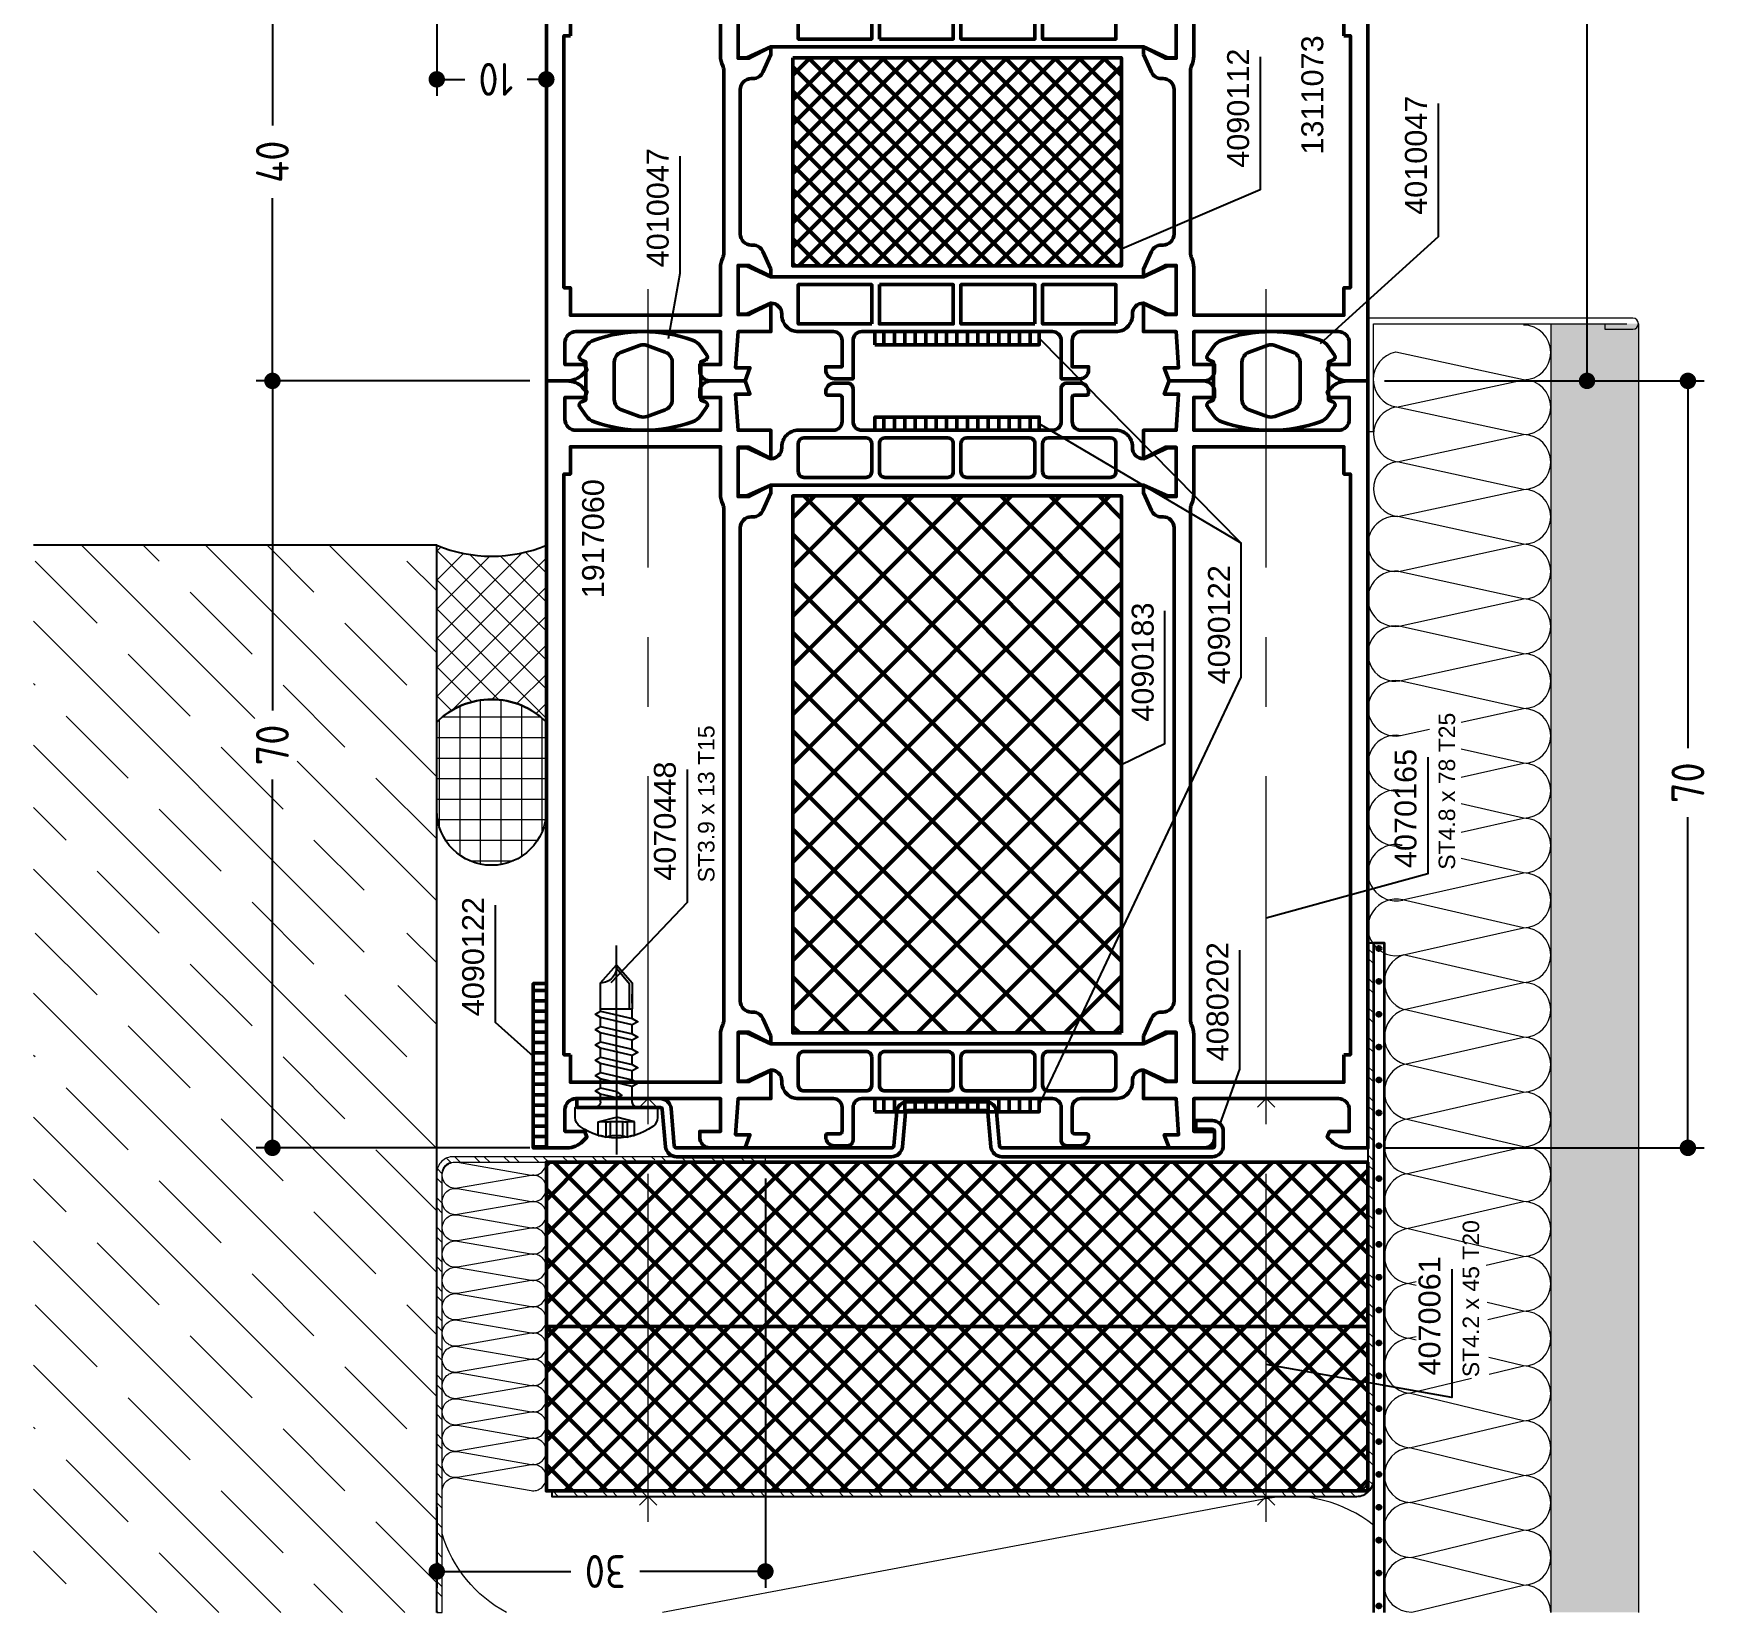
# Model space of a CAD drawing. Header units: millimetres. Extents: x 10 to 163, y -21 to 218.
# Drawn here: x 10 to 163, y -20.6 to 123.5 of the extents above; entities that cross this region are included whole.
import ezdxf

# ---------------------------------------------------------------- set-up
doc = ezdxf.new("R2010")
doc.units = ezdxf.units.MM
doc.linetypes.add('CENTER', pattern=[50.8, 31.75, -6.35, 6.35, -6.35])
doc.linetypes.add('HIDDEN', pattern=[9.525, 6.35, -3.175])
for name, color, linetype, lineweight in [('AM_5', 3, 'Continuous', 25), ('AM_C', 50, 'Continuous', 50), ('AM_S', 80, 'Continuous', 50), ('Cent3', 70, 'CENTER', 18), ('Cent4', 10, 'CENTER', 13), ('Cont1', 7, 'Continuous', 35), ('Cont2', 2, 'Continuous', 25), ('Cont3', 70, 'Continuous', 18), ('Cont4', 10, 'Continuous', 13)]:
    doc.layers.add(name, color=color, linetype=linetype, lineweight=lineweight)
doc.styles.add('HBS_DIMTEXTSTYLE', font='isocp.shx')
doc.styles.add('SWISSL', font='swissl.ttf')
doc.dimstyles.new('Konstruktionsschnitt 1-1$0', dxfattribs={"dimtxt": 3, "dimasz": 1.5, "dimexe": 1.5, "dimexo": 1.5, "dimgap": 1.5, "dimtad": 0, "dimdsep": 46, "dimtxsty": 'HBS_DIMTEXTSTYLE', "dimblk": 'PUNKT', "dimcen": 0, "dimclrd": 3, "dimclre": 3, "dimclrt": 2, "dimadec": 1, "dimazin": 2, "dimtfac": 0.7, "dimtofl": 0, "dimtmove": 0, "dimatfit": 3, "dimfxl": 0, "dimtolj": 1, "dimtzin": 0, "dimarcsym": 0})
pattern_1 = [(135, (-4, -40.5846), (-1.347038, -1.347038), []), (135, (-4, -39.6865), (-1.347038, -1.347038), [])]

# ---------------------------------------------------------------- blocks, each defined once
blk = doc.blocks.new('PUNKT')
at = {"color": 0, "linetype": 'Continuous'}
blk.add_line((-0.5, 0), (-1, 0), dxfattribs=at)
at = {"color": 0, "linetype": 'Continuous', "const_width": 0.5}
blk.add_lwpolyline([(-0.25, 0, 1), (0.25, 0, 1)], format="xyb", close=True, dxfattribs=at)
blk = doc.blocks.new('*D6')
at = {"layer": 'AM_5', "color": 3, "lineweight": -2, "transparency": 16777216}
for p, q in [((133.31, 156.82), (153.31, 156.82)), ((151.81, 155.32), (151.81, 131.79)), ((151.81, 93.32), (151.81, 125.18)), ((133.31, 91.82), (153.31, 91.82))]:
    blk.add_line(p, q, dxfattribs=at)
at = {"layer": 'AM_5', "color": 3, "lineweight": -2, "transparency": 16777216, "xscale": 1.5, "yscale": 1.5, "zscale": 1.5}
for p, rotation in [((151.81, 156.82), 90), ((151.81, 91.82), 270)]:
    blk.add_blockref('PUNKT', p, dxfattribs=dict(at, rotation=rotation))
at = {"layer": 'AM_5', "color": 2, "linetype": 'Continuous', "transparency": 16777216, "insert": (151.81, 128.49), "char_height": 3, "attachment_point": 5, "rotation": 90, "style": 'HBS_DIMTEXTSTYLE'}
blk.add_mtext('\\A1;65', dxfattribs=at)
blk = doc.blocks.new('*D17')
at = {"layer": 'AM_5', "color": 3, "lineweight": -2, "transparency": 16777216}
for p, q in [((56.81, 130.32), (56.81, 117.84)), ((46.81, 127.82), (46.81, 117.84)), ((48.31, 119.34), (49.36, 119.34)), ((55.31, 119.34), (55.07, 119.34))]:
    blk.add_line(p, q, dxfattribs=at)
at = {"layer": 'AM_5', "color": 3, "lineweight": -2, "transparency": 16777216, "xscale": 1.5, "yscale": 1.5, "zscale": 1.5, "rotation": 180}
blk.add_blockref('PUNKT', (46.81, 119.34), dxfattribs=at)
at = {"layer": 'AM_5', "color": 3, "lineweight": -2, "transparency": 16777216, "xscale": 1.5, "yscale": 1.5, "zscale": 1.5}
blk.add_blockref('PUNKT', (56.81, 119.34), dxfattribs=at)
at = {"layer": 'AM_5', "color": 2, "linetype": 'Continuous', "transparency": 16777216, "insert": (52.21, 119.34), "char_height": 3, "attachment_point": 5, "rotation": 180, "style": 'HBS_DIMTEXTSTYLE'}
blk.add_mtext('\\A1;10', dxfattribs=at)
blk = doc.blocks.new('*D5')
at = {"layer": 'AM_5', "color": 3, "lineweight": -2, "transparency": 16777216}
for p, q in [((55.31, 131.82), (30.31, 131.82)), ((31.81, 130.32), (31.81, 115.12)), ((31.81, 93.32), (31.81, 108.51)), ((55.31, 91.82), (30.31, 91.82))]:
    blk.add_line(p, q, dxfattribs=at)
at = {"layer": 'AM_5', "color": 3, "lineweight": -2, "transparency": 16777216, "xscale": 1.5, "yscale": 1.5, "zscale": 1.5}
for p, rotation in [((31.81, 131.82), 90), ((31.81, 91.82), 270)]:
    blk.add_blockref('PUNKT', p, dxfattribs=dict(at, rotation=rotation))
at = {"layer": 'AM_5', "color": 2, "linetype": 'Continuous', "transparency": 16777216, "insert": (31.81, 111.82), "char_height": 3, "attachment_point": 5, "rotation": 90, "style": 'HBS_DIMTEXTSTYLE'}
blk.add_mtext('\\A1;40', dxfattribs=at)
blk = doc.blocks.new('WS4070448')
at = {"linetype": 'CENTER'}
blk.add_line((-0.02, -14.76), (0, 4.3), dxfattribs=at)
at = {"linetype": 'HIDDEN'}
for p, q in [((-0.97, 1.33), (-0.97, 2.72)), ((-0.56, 1.33), (-0.56, 2.61)), ((0.56, 1.33), (0.56, 2.61)), ((0.97, 1.33), (0.97, 2.72))]:
    blk.add_line(p, q, dxfattribs=at)
for p, q in [((-1.45, -9), (-1.45, -11.36)), ((-1.45, -9), (1.45, -9)), ((1.45, -11.36), (1.45, -9)), ((-1.45, -11.36), (0, -13)), ((0, -13), (1.45, -11.36))]:
    blk.add_line(p, q)
blk.add_lwpolyline([(3.32, 1.75, 0.314856), (-3.32, 1.75, 0.244912), (-3.75, 0.93), (-3.75, 0), (3.75, 0), (3.75, 0.93, 0.244912), (3.32, 1.75, 0.138291)], format="xyb")
for points in [[(-1.65, 2.56), (-1.65, 1.33)], [(1.65, 2.56), (1.65, 1.33)], [(-1.65, 1.33), (0, 0.89)], [(1.65, 1.33), (0, 0.89)]]:
    blk.add_lwpolyline(points, dxfattribs=at)
for points in [[(-1.95, -1.5), (-1.45, -1.79), (0, -1.44), (0.5, -1.07), (0, -0.87), (-1.45, -1.21)], [(-1.95, -2.9), (-1.45, -3.19), (1.45, -2.5), (1.95, -2.21), (1.45, -1.92), (-1.45, -2.61)], [(-1.95, -4.3), (-1.45, -4.59), (1.45, -3.9), (1.95, -3.61), (1.45, -3.32), (-1.45, -4.01)], [(-1.95, -5.7), (-1.45, -5.99), (1.45, -5.3), (1.95, -5.01), (1.45, -4.72), (-1.45, -5.41)], [(-1.95, -7.1), (-1.45, -7.39), (1.45, -6.7), (1.95, -6.41), (1.45, -6.12), (-1.45, -6.81)], [(-1.95, -8.5), (-1.45, -8.79), (1.45, -8.1), (1.95, -7.81), (1.45, -7.52), (-1.45, -8.21)]]:
    blk.add_lwpolyline(points, close=True)
for points in [[(-1.45, -0.5), (-1.45, -1.21)], [(1.45, -0.5), (1.45, -1.92)], [(-1.45, -1.79), (-1.45, -2.21)], [(-1.45, -1.79), (-1.45, -2.61)], [(-1.45, -1.79), (-1.45, -2.61)], [(1.45, -2.5), (1.45, -3.32)], [(-1.45, -3.19), (-1.45, -4.01)], [(-1.45, -4.59), (-1.45, -5.41)], [(1.45, -3.9), (1.45, -4.72)], [(-1.45, -5.99), (-1.45, -6.81)], [(1.45, -5.3), (1.45, -6.12)], [(-1.45, -7.39), (-1.45, -8.21)], [(1.45, -6.7), (1.45, -7.52)], [(-1.45, -8.79), (-1.45, -9)], [(1.2, -9), (1.2, -11.25), (0.03, -12.65)], [(1.45, -8.1), (1.45, -9)], [(-1.45, -10.19), (-1.45, -11.01)], [(1.45, -9.5), (1.45, -10.32)]]:
    blk.add_lwpolyline(points)
for centre, radius, start, end in [((-1.59, 3.84), 1.28, 267.2848, 298.8872), ((0, 5.49), 2.94, 250.6988, 289.3012), ((1.59, 3.84), 1.28, 241.1128, 272.7152), ((-1.31, 2.49), 1.21, 253.6643, 286.3357), ((0, 11.41), 10.13, 264.4948, 275.5052), ((1.31, 2.49), 1.21, 253.6643, 286.3357)]:
    blk.add_arc(centre, radius, start, end, dxfattribs=at)
for centre, radius, start, end in [((-1.95, -0.5), 0.5, 0, 90), ((1.95, -0.5), 0.5, 90, 180), ((-1.46, -12.83), 1.47, 353.4244, 89.6688)]:
    blk.add_arc(centre, radius, start, end)
blk = doc.blocks.new('ZAHL links')
at = {"layer": 'AM_5', "color": 2, "linetype": 'Continuous', "style": 'SWISSL'}
blk.add_attdef('XXX', (1.85, -2.5), '', height=1.5, dxfattribs=at)
blk = doc.blocks.new('*D21')
at = {"layer": 'AM_5', "color": 3, "lineweight": -2, "transparency": 16777216}
for p, q in [((133.31, 91.82), (162.52, 91.82)), ((161.02, 90.32), (161.02, 58.3)), ((161.02, 23.32), (161.02, 51.99)), ((133.31, 21.82), (162.52, 21.82))]:
    blk.add_line(p, q, dxfattribs=at)
at = {"layer": 'AM_5', "color": 3, "lineweight": -2, "transparency": 16777216, "xscale": 1.5, "yscale": 1.5, "zscale": 1.5}
for p, rotation in [((161.02, 91.82), 90), ((161.02, 21.82), 270)]:
    blk.add_blockref('PUNKT', p, dxfattribs=dict(at, rotation=rotation))
at = {"layer": 'AM_5', "color": 2, "linetype": 'Continuous', "transparency": 16777216, "insert": (161.02, 55.14), "char_height": 3, "attachment_point": 5, "rotation": 90, "style": 'HBS_DIMTEXTSTYLE'}
blk.add_mtext('\\A1;70', dxfattribs=at)
blk = doc.blocks.new('*D22')
at = {"layer": 'AM_5', "color": 3, "lineweight": -2, "transparency": 16777216}
for p, q in [((55.31, 91.82), (30.31, 91.82)), ((31.81, 90.32), (31.81, 61.75)), ((31.81, 23.32), (31.81, 55.44)), ((55.31, 21.82), (30.31, 21.82))]:
    blk.add_line(p, q, dxfattribs=at)
at = {"layer": 'AM_5', "color": 3, "lineweight": -2, "transparency": 16777216, "xscale": 1.5, "yscale": 1.5, "zscale": 1.5}
for p, rotation in [((31.81, 91.82), 90), ((31.81, 21.82), 270)]:
    blk.add_blockref('PUNKT', p, dxfattribs=dict(at, rotation=rotation))
at = {"layer": 'AM_5', "color": 2, "linetype": 'Continuous', "transparency": 16777216, "insert": (31.81, 58.59), "char_height": 3, "attachment_point": 5, "rotation": 90, "style": 'HBS_DIMTEXTSTYLE'}
blk.add_mtext('\\A1;70', dxfattribs=at)
blk = doc.blocks.new('*U23', base_point=(227.98, 142.72))
for points in [[(227.98, 152.22, -0.464148), (229.17, 150.82), (228, 144.12, 0.464148), (229.18, 142.72, 0.464148)], [(229.18, 142.72, 0.464148), (230.37, 144.12), (229.2, 150.82, -0.464148), (230.38, 152.22, -0.464148)], [(230.38, 152.22, -0.464148), (231.57, 150.82), (230.4, 144.12, 0.464148), (231.58, 142.72, 0.464148)], [(231.58, 142.72, 0.464148), (232.77, 144.12), (231.6, 150.82, -0.464148), (232.78, 152.22, -0.464148)], [(232.78, 152.22, -0.464148), (233.97, 150.82), (232.8, 144.12, 0.464148), (233.98, 142.72, 0.464148)], [(233.98, 142.72, 0.464148), (235.17, 144.12), (234, 150.82, -0.464148), (235.18, 152.22, -0.464148)], [(235.18, 152.22, -0.464148), (236.37, 150.82), (235.2, 144.12, 0.464148), (236.38, 142.72, 0.464148)], [(236.38, 142.72, 0.464148), (237.57, 144.12), (236.4, 150.82, -0.464148), (237.58, 152.22, -0.464148)], [(237.58, 152.22, -0.464148), (238.77, 150.82), (237.6, 144.12, 0.464148), (238.78, 142.72, 0.464148)], [(238.78, 142.72, 0.464148), (239.97, 144.12), (238.8, 150.82, -0.464148), (239.98, 152.22, -0.464148)], [(239.98, 152.22, -0.464148), (241.17, 150.82), (240, 144.12, 0.464148), (241.18, 142.72, 0.464148)], [(241.18, 142.72, 0.464148), (242.37, 144.12), (241.2, 150.82, -0.464148), (242.38, 152.22, -0.464148)], [(242.38, 152.22, -0.464148), (243.57, 150.82), (242.4, 144.12, 0.464148), (243.58, 142.72, 0.464148)], [(243.58, 142.72, 0.464148), (244.77, 144.12), (243.6, 150.82, -0.464148), (244.78, 152.22, -0.464148)], [(244.78, 152.22, -0.464148), (245.97, 150.82), (244.8, 144.12, 0.464148), (245.98, 142.72, 0.464148)], [(245.98, 142.72, 0.464148), (247.17, 144.12), (246, 150.82, -0.464148), (247.18, 152.22, -0.464148)], [(247.18, 152.22, -0.464148), (248.37, 150.82), (247.2, 144.12, 0.464148), (248.38, 142.72, 0.464148)], [(248.38, 142.72, 0.464148), (249.57, 144.12), (248.4, 150.82, -0.464148), (249.58, 152.22, -0.464148)], [(249.58, 152.22, -0.464148), (250.77, 150.82), (249.6, 144.12, 0.464148), (250.78, 142.72, 0.464148)], [(250.78, 142.72, 0.464148), (251.97, 144.12), (250.8, 150.82, -0.464148), (251.98, 152.22, -0.464148)], [(251.98, 152.22, -0.464148), (253.17, 150.82), (252, 144.12, 0.464148), (253.18, 142.72, 0.464148)], [(253.18, 142.72, 0.464148), (254.37, 144.12), (253.2, 150.82, -0.464148), (254.38, 152.22, -0.464148)], [(254.38, 152.22, -0.464148), (255.57, 150.82), (254.4, 144.12, 0.464148), (255.58, 142.72, 0.464148)], [(255.58, 142.72, 0.464148), (256.77, 144.12), (255.6, 150.82, -0.464148), (256.78, 152.22, -0.464148)], [(256.78, 152.22, -0.464148), (257.97, 150.82), (256.8, 144.12, 0.464148), (257.98, 142.72, 0.464148)]]:
    blk.add_lwpolyline(points, format="xyb")
blk = doc.blocks.new('*U24')
h = blk.add_hatch(color=256)
edge = h.paths.add_edge_path()
edge.add_arc((-60, 0), 0.2, 180, 540)
h = blk.add_hatch(color=256)
edge = h.paths.add_edge_path()
edge.add_arc((-57, 0), 0.2, 180, 540)
h = blk.add_hatch(color=256)
edge = h.paths.add_edge_path()
edge.add_arc((-54, 0), 0.2, 180, 540)
h = blk.add_hatch(color=256)
edge = h.paths.add_edge_path()
edge.add_arc((-51, 0), 0.2, 180, 540)
h = blk.add_hatch(color=256)
edge = h.paths.add_edge_path()
edge.add_arc((-48, 0), 0.2, 180, 540)
h = blk.add_hatch(color=256)
edge = h.paths.add_edge_path()
edge.add_arc((-45, 0), 0.2, 180, 540)
h = blk.add_hatch(color=256)
edge = h.paths.add_edge_path()
edge.add_arc((-42, 0), 0.2, 180, 540)
h = blk.add_hatch(color=256)
edge = h.paths.add_edge_path()
edge.add_arc((-39, 0), 0.2, 180, 540)
h = blk.add_hatch(color=256)
edge = h.paths.add_edge_path()
edge.add_arc((-36, 0), 0.2, 180, 540)
h = blk.add_hatch(color=256)
edge = h.paths.add_edge_path()
edge.add_arc((-33, 0), 0.2, 180, 540)
h = blk.add_hatch(color=256)
edge = h.paths.add_edge_path()
edge.add_arc((-30, 0), 0.2, 180, 540)
h = blk.add_hatch(color=256)
edge = h.paths.add_edge_path()
edge.add_arc((-27, 0), 0.2, 180, 540)
h = blk.add_hatch(color=256)
edge = h.paths.add_edge_path()
edge.add_arc((-24, 0), 0.2, 180, 540)
h = blk.add_hatch(color=256)
edge = h.paths.add_edge_path()
edge.add_arc((-21, 0), 0.2, 180, 540)
h = blk.add_hatch(color=256)
edge = h.paths.add_edge_path()
edge.add_arc((-18, 0), 0.2, 180, 540)
h = blk.add_hatch(color=256)
edge = h.paths.add_edge_path()
edge.add_arc((-15, 0), 0.2, 180, 540)
h = blk.add_hatch(color=256)
edge = h.paths.add_edge_path()
edge.add_arc((-12, 0), 0.2, 180, 540)
h = blk.add_hatch(color=256)
edge = h.paths.add_edge_path()
edge.add_arc((-9, 0), 0.2, 180, 540)
h = blk.add_hatch(color=256)
edge = h.paths.add_edge_path()
edge.add_arc((-6, 0), 0.2, 180, 540)
h = blk.add_hatch(color=256)
edge = h.paths.add_edge_path()
edge.add_arc((-3, 0), 0.2, 180, 540)
h = blk.add_hatch(color=256)
edge = h.paths.add_edge_path()
edge.add_arc((0, 0), 0.2, 0, 360)
blk.add_lwpolyline([(-60.6, -0.5), (0.5, -0.5), (0.5, 0.5), (-60.6, 0.5)])
for centre in [(-60, 0), (-57, 0), (-54, 0), (-51, 0), (-48, 0), (-45, 0), (-42, 0), (-39, 0), (-36, 0), (-33, 0), (-30, 0), (-27, 0), (-24, 0), (-21, 0), (-18, 0), (-15, 0), (-12, 0), (-9, 0), (-6, 0), (-3, 0), (0, 0)]:
    blk.add_circle(centre, 0.2)
blk = doc.blocks.new('*D25')
at = {"layer": 'AM_5', "color": 3, "lineweight": -2, "transparency": 16777216}
for p, q in [((76.81, 19.02), (76.81, -18.34)), ((46.81, -10.98), (46.81, -18.34)), ((48.31, -16.84), (59.04, -16.84)), ((75.31, -16.84), (65.34, -16.84))]:
    blk.add_line(p, q, dxfattribs=at)
at = {"layer": 'AM_5', "color": 3, "lineweight": -2, "transparency": 16777216, "xscale": 1.5, "yscale": 1.5, "zscale": 1.5, "rotation": 180}
blk.add_blockref('PUNKT', (46.81, -16.84), dxfattribs=at)
at = {"layer": 'AM_5', "color": 3, "lineweight": -2, "transparency": 16777216, "xscale": 1.5, "yscale": 1.5, "zscale": 1.5}
blk.add_blockref('PUNKT', (76.81, -16.84), dxfattribs=at)
at = {"layer": 'AM_5', "color": 2, "linetype": 'Continuous', "transparency": 16777216, "insert": (62.19, -16.84), "char_height": 3, "attachment_point": 5, "rotation": 180, "style": 'HBS_DIMTEXTSTYLE'}
blk.add_mtext('\\A1;30', dxfattribs=at)
blk = doc.blocks.new('WI4010047')
for points in [[(4.36, 3.73, 0.156567), (3.63, 3.18), (3.05, 2.35, 0.493145), (3.2, 1.9), (3.6, 1.75), (3.6, -1.75), (3.2, -1.9, 0.493145), (3.05, -2.35), (3.63, -3.18, 0.156567), (4.36, -3.73, 0.17099), (13.34, -3.73, 0.156567), (14.07, -3.18), (14.65, -2.35, 0.493145), (14.5, -1.9), (14.1, -1.75), (14.1, 1.75), (14.5, 1.9, 0.493145), (14.65, 2.35), (14.07, 3.18, 0.156567), (13.34, 3.73, 0.17099), (4.36, 3.73)], [(8.51, 3.24, -0.176327), (9.19, 3.24), (10.84, 2.64, -0.315299), (11.5, 1.7), (11.5, -1.7, -0.315299), (10.84, -2.64), (9.19, -3.24, -0.176327), (8.51, -3.24), (6.86, -2.64, -0.315299), (6.2, -1.7), (6.2, 1.7, -0.315299), (6.86, 2.64), (8.51, 3.24)]]:
    blk.add_lwpolyline(points, format="xyb", close=True)
blk = doc.blocks.new('WI1917060')
for points in [[(20.5, 59.8), (19.77, 58.19, -0.294108), (18.86, 57.6), (18.7, 57.6, 0.414214), (17.7, 56.6), (17.7, 13.4, 0.414214), (18.7, 12.4), (18.86, 12.4, -0.294108), (19.77, 11.81), (20.5, 10.2), (20.5, 9.5), (18.3, 10.5), (17.5, 10.5), (17.5, 6.1), (18.3, 6.1), (20.5, 7.1), (20.5, 4.5), (17.5, 4.5), (17.28, 1.2), (18.59, 1.2), (18.15, 0), (15, 0, -0.414214), (14, 1), (14, 1.5), (15.9, 1.5), (15.9, 4.5), (2.7, 4.5, 0.414214), (1.7, 3.5), (1.7, 1.5), (3.5, 1.5), (3.71, 0.99), (3.31, 0.59, -0.198912), (1.9, 0), (0, 0), (0, 70), (1.9, 70, -0.198912), (3.31, 69.41), (3.71, 69.01), (3.5, 68.5), (1.7, 68.5), (1.7, 66.5, 0.414214), (2.7, 65.5), (15.9, 65.5), (15.9, 68.5), (14, 68.5), (14, 69, -0.414214), (15, 70), (18.15, 70), (18.59, 68.8), (17.28, 68.8), (17.5, 65.5), (20.5, 65.5), (20.5, 62.9), (18.3, 63.9), (17.5, 63.9), (17.5, 59.5), (18.3, 59.5), (20.5, 60.5), (20.5, 59.8)], [(54.5, 62.9), (54.5, 62.95), (56.5, 63.95), (57.5, 63.95), (57.5, 59.45), (56.5, 59.45), (54.5, 60.45), (54.5, 60.5), (20.5, 60.5), (20.5, 60.45), (18.5, 59.45), (17.5, 59.45), (17.5, 63.95), (18.5, 63.95), (20.5, 62.95), (20.5, 62.9, 0.414214), (21.5, 63.9), (21.5, 64, -0.414214), (23, 65.5), (26.2, 65.5, 0.414214), (27, 66.3), (27, 68.5, 0.414214), (26.8, 68.7), (25.7, 68.7, -0.414214), (25.5, 68.9), (25.5, 69, -0.414214), (26.3, 69.8), (27.5, 69.8, -0.414214), (28, 69.3), (28, 66.3, 0.414214), (28.8, 65.5), (46.2, 65.5, 0.414214), (47, 66.3), (47, 69.3, -0.414214), (47.5, 69.8), (48.7, 69.8, -0.414214), (49.5, 69), (49.5, 68.9, -0.414214), (49.3, 68.7), (48.2, 68.7, 0.414214), (48, 68.5), (48, 66.3, 0.414214), (48.8, 65.5), (52, 65.5, -0.414214), (53.5, 64), (53.5, 63.9, 0.414214), (54.5, 62.9)], [(54.5, 59.8), (55.23, 58.19, 0.294108), (56.14, 57.6), (56.3, 57.6, -0.414214), (57.3, 56.6), (57.3, 13.4, -0.414214), (56.3, 12.4), (56.14, 12.4, 0.294108), (55.23, 11.81), (54.5, 10.2), (54.5, 9.5), (56.7, 10.5), (57.5, 10.5), (57.5, 6.1), (56.7, 6.1), (54.5, 7.1), (54.5, 4.5), (57.5, 4.5), (57.72, 1.2), (56.41, 1.2), (56.85, 0), (60, 0, 0.414214), (61, 1), (61, 1.5), (59.1, 1.5), (59.1, 4.5), (72.3, 4.5, -0.414214), (73.3, 3.5), (73.3, 1.5), (71.5, 1.5), (71.29, 0.99), (71.69, 0.59, 0.198912), (73.1, 0), (75, 0), (75, 70), (73.1, 70, 0.198912), (71.69, 69.41), (71.29, 69.01), (71.5, 68.5), (73.3, 68.5), (73.3, 66.5, -0.414214), (72.3, 65.5), (59.1, 65.5), (59.1, 68.5), (61, 68.5), (61, 69, 0.414214), (60, 70), (56.85, 70), (56.41, 68.8), (57.72, 68.8), (57.5, 65.5), (54.5, 65.5), (54.5, 62.9), (56.7, 63.9), (57.5, 63.9), (57.5, 59.5), (56.7, 59.5), (54.5, 60.5), (54.5, 59.8)], [(23, 61.7), (23, 64.3, -0.414214), (23.5, 64.8), (29.2, 64.8, -0.414214), (29.7, 64.3), (29.7, 61.7, -0.414214), (29.2, 61.2), (23.5, 61.2, -0.414214), (23, 61.7)], [(30.4, 61.7), (30.4, 64.3, -0.414214), (30.9, 64.8), (36.65, 64.8, -0.414214), (37.15, 64.3), (37.15, 61.7, -0.414214), (36.65, 61.2), (30.9, 61.2, -0.414214), (30.4, 61.7)], [(44.6, 61.7, -0.414214), (44.1, 61.2), (38.35, 61.2, -0.414214), (37.85, 61.7), (37.85, 64.3, -0.414214), (38.35, 64.8), (44.1, 64.8, -0.414214), (44.6, 64.3), (44.6, 61.7)], [(45.3, 61.7), (45.3, 64.3, -0.414214), (45.8, 64.8), (51.5, 64.8, -0.414214), (52, 64.3), (52, 61.7, -0.414214), (51.5, 61.2), (45.8, 61.2, -0.414214), (45.3, 61.7)], [(2.2, 61.5), (1.6, 61.5), (1.6, 8.5), (2.2, 8.5), (2.2, 6), (15.9, 6), (15.9, 10.35, -0.112281), (16.1, 11.24, 0.112281), (16.2, 11.67), (16.2, 58.33, 0.112281), (16.1, 58.76, -0.112281), (15.9, 59.65), (15.9, 64), (2.2, 64), (2.2, 61.5)], [(72.8, 61.5), (73.4, 61.5), (73.4, 8.5), (72.8, 8.5), (72.8, 6), (59.1, 6), (59.1, 10.35, 0.112281), (58.9, 11.24, -0.112281), (58.8, 11.67), (58.8, 58.33, -0.112281), (58.9, 58.76, 0.112281), (59.1, 59.65), (59.1, 64), (72.8, 64), (72.8, 61.5)], [(20.5, 7.1), (20.5, 7.05), (18.5, 6.05), (17.5, 6.05), (17.5, 10.55), (18.5, 10.55), (20.5, 9.55), (20.5, 9.5), (54.5, 9.5), (54.5, 9.55), (56.5, 10.55), (57.5, 10.55), (57.5, 6.05), (56.5, 6.05), (54.5, 7.05), (54.5, 7.1, 0.414214), (53.5, 6.1), (53.5, 6, -0.414214), (52, 4.5), (48.8, 4.5, 0.414214), (48, 3.7), (48, 1.5, 0.414214), (48.2, 1.3), (49.3, 1.3, -0.414214), (49.5, 1.1), (49.5, 1, -0.414214), (48.7, 0.2), (47.5, 0.2, -0.414214), (47, 0.7), (47, 3.7, 0.414214), (46.2, 4.5), (28.8, 4.5, 0.414214), (28, 3.7), (28, 0.7, -0.414214), (27.5, 0.2), (26.3, 0.2, -0.414214), (25.5, 1), (25.5, 1.1, -0.414214), (25.7, 1.3), (26.8, 1.3, 0.414214), (27, 1.5), (27, 3.7, 0.414214), (26.2, 4.5), (23, 4.5, -0.414214), (21.5, 6), (21.5, 6.1, 0.414214), (20.5, 7.1)], [(29.7, 8.3), (29.7, 5.7, -0.414214), (29.2, 5.2), (23.5, 5.2, -0.414214), (23, 5.7), (23, 8.3, -0.414214), (23.5, 8.8), (29.2, 8.8, -0.414214), (29.7, 8.3)], [(30.4, 8.3, -0.414214), (30.9, 8.8), (36.65, 8.8, -0.414214), (37.15, 8.3), (37.15, 5.7, -0.414214), (36.65, 5.2), (30.9, 5.2, -0.414214), (30.4, 5.7), (30.4, 8.3)], [(44.6, 8.3), (44.6, 5.7, -0.414214), (44.1, 5.2), (38.35, 5.2, -0.414214), (37.85, 5.7), (37.85, 8.3, -0.414214), (38.35, 8.8), (44.1, 8.8, -0.414214), (44.6, 8.3)], [(52, 8.3), (52, 5.7, -0.414214), (51.5, 5.2), (45.8, 5.2, -0.414214), (45.3, 5.7), (45.3, 8.3, -0.414214), (45.8, 8.8), (51.5, 8.8, -0.414214), (52, 8.3)]]:
    blk.add_lwpolyline(points, format="xyb", close=True)
blk = doc.blocks.new('WI1311073')
for points in [[(20.5, 29.8), (20.5, 30.5), (18.3, 29.5), (17.5, 29.5), (17.5, 33.9), (18.3, 33.9), (20.5, 32.9), (20.5, 35.5), (17.5, 35.5), (17.28, 38.8), (18.59, 38.8), (18.15, 40), (15, 40, 0.414214), (14, 39), (14, 38.5), (15.9, 38.5), (15.9, 35.5), (2.8, 35.5, -0.414214), (1.8, 36.5), (1.8, 56), (3.5, 56), (3.5, 55), (4.5, 55), (4.5, 58.5), (3.5, 58.5), (3.5, 57.5), (2.3, 57.5, -0.414214), (1.5, 58.3), (1.5, 62.7, -0.414214), (2.3, 63.5), (3.5, 63.5), (3.5, 62.5), (4.5, 62.5), (4.5, 65), (0, 65), (0, 0), (1.9, 0, 0.198912), (3.31, 0.59), (3.71, 0.99), (3.5, 1.5), (1.7, 1.5), (1.7, 3.5, -0.414214), (2.7, 4.5), (15.9, 4.5), (15.9, 1.5), (14, 1.5), (14, 1, 0.414214), (15, 0), (18.15, 0), (18.59, 1.2), (17.28, 1.2), (17.5, 4.5), (20.5, 4.5), (20.5, 7.1), (18.3, 6.1), (17.5, 6.1), (17.5, 10.5), (18.3, 10.5), (20.5, 9.5), (20.5, 10.2), (19.77, 11.81, 0.294108), (18.86, 12.4), (18.7, 12.4, -0.414214), (17.7, 13.4), (17.7, 26.6, -0.414214), (18.7, 27.6), (18.86, 27.6, 0.294108), (19.77, 28.19), (20.5, 29.8)], [(54.5, 32.9), (54.5, 32.95), (56.5, 33.95), (57.5, 33.95), (57.5, 29.45), (56.5, 29.45), (54.5, 30.45), (54.5, 30.5), (20.5, 30.5), (20.5, 30.45), (18.5, 29.45), (17.5, 29.45), (17.5, 33.95), (18.5, 33.95), (20.5, 32.95), (20.5, 32.9, 0.414214), (21.5, 33.9), (21.5, 34, -0.414214), (23, 35.5), (26.2, 35.5, 0.414214), (27, 36.3), (27, 38.7), (25.5, 38.7), (25.5, 39, -0.414214), (26.3, 39.8), (28, 39.8), (28, 36.3, 0.414214), (28.8, 35.5), (46.2, 35.5, 0.414214), (47, 36.3), (47, 39.8), (48.7, 39.8, -0.414214), (49.5, 39), (49.5, 38.7), (48, 38.7), (48, 36.3, 0.414214), (48.8, 35.5), (52, 35.5, -0.414214), (53.5, 34), (53.5, 33.9, 0.414214), (54.5, 32.9)], [(54.5, 10.2), (55.23, 11.81, -0.294108), (56.14, 12.4), (56.3, 12.4, 0.414214), (57.3, 13.4), (57.3, 26.6, 0.414214), (56.3, 27.6), (56.14, 27.6, -0.294108), (55.23, 28.19), (54.5, 29.8), (54.5, 30.5), (56.7, 29.5), (57.5, 29.5), (57.5, 33.9), (56.7, 33.9), (54.5, 32.9), (54.5, 35.5), (57.5, 35.5), (57.72, 38.8), (56.41, 38.8), (56.85, 40), (60, 40, -0.414214), (61, 39), (61, 38.5), (59.1, 38.5), (59.1, 35.5), (72.3, 35.5, 0.414214), (73.3, 36.5), (73.3, 38.5), (71.5, 38.5), (71.29, 39.01), (71.69, 39.41, -0.198912), (73.1, 40), (75, 40), (75, 0), (73.1, 0, -0.198912), (71.69, 0.59), (71.29, 0.99), (71.5, 1.5), (73.3, 1.5), (73.3, 3.5, 0.414214), (72.3, 4.5), (59.1, 4.5), (59.1, 1.5), (61, 1.5), (61, 1, -0.414214), (60, 0), (56.85, 0), (56.41, 1.2), (57.72, 1.2), (57.5, 4.5), (54.5, 4.5), (54.5, 7.1), (56.7, 6.1), (57.5, 6.1), (57.5, 10.5), (56.7, 10.5), (54.5, 9.5), (54.5, 10.2)], [(2.2, 31.5), (1.6, 31.5), (1.6, 8.5), (2.2, 8.5), (2.2, 6), (15.9, 6), (15.9, 10.35, -0.112281), (16.1, 11.24, 0.112281), (16.2, 11.67), (16.2, 28.33, 0.112281), (16.1, 28.76, -0.112281), (15.9, 29.65), (15.9, 34), (2.2, 34), (2.2, 31.5)], [(72.8, 31.5), (73.4, 31.5), (73.4, 8.5), (72.8, 8.5), (72.8, 6), (59.1, 6), (59.1, 10.35, 0.112281), (58.9, 11.24, -0.112281), (58.8, 11.67), (58.8, 28.33, -0.112281), (58.9, 28.76, 0.112281), (59.1, 29.65), (59.1, 34), (72.8, 34), (72.8, 31.5)], [(54.5, 7.1), (54.5, 7.05), (56.5, 6.05), (57.5, 6.05), (57.5, 10.55), (56.5, 10.55), (54.5, 9.55), (54.5, 9.5), (20.5, 9.5), (20.5, 9.55), (18.5, 10.55), (17.5, 10.55), (17.5, 6.05), (18.5, 6.05), (20.5, 7.05), (20.5, 7.1, -0.414214), (21.5, 6.1), (21.5, 6, 0.414214), (23, 4.5), (26.2, 4.5, -0.414214), (27, 3.7), (27, 1.3), (25.5, 1.3), (25.5, 1, 0.414214), (26.3, 0.2), (28, 0.2), (28, 3.7, -0.414214), (28.8, 4.5), (46.2, 4.5, -0.414214), (47, 3.7), (47, 0.2), (48.7, 0.2, 0.414214), (49.5, 1), (49.5, 1.3), (48, 1.3), (48, 3.7, -0.414214), (48.8, 4.5), (52, 4.5, 0.414214), (53.5, 6), (53.5, 6.1, -0.414214), (54.5, 7.1)]]:
    blk.add_lwpolyline(points, format="xyb", close=True)
for points in [[(23, 34.8), (29.7, 34.8), (29.7, 31.2), (23, 31.2), (23, 34.8)], [(30.4, 34.8), (37.15, 34.8), (37.15, 31.2), (30.4, 31.2), (30.4, 34.8)], [(44.6, 31.2), (37.85, 31.2), (37.85, 34.8), (44.6, 34.8), (44.6, 31.2)], [(45.3, 34.8), (52, 34.8), (52, 31.2), (45.3, 31.2), (45.3, 34.8)], [(23, 5.2), (29.7, 5.2), (29.7, 8.8), (23, 8.8), (23, 5.2)], [(30.4, 5.2), (37.15, 5.2), (37.15, 8.8), (30.4, 8.8), (30.4, 5.2)], [(44.6, 8.8), (37.85, 8.8), (37.85, 5.2), (44.6, 5.2), (44.6, 8.8)], [(45.3, 5.2), (52, 5.2), (52, 8.8), (45.3, 8.8), (45.3, 5.2)]]:
    blk.add_lwpolyline(points, close=True)
blk = doc.blocks.new('WI4080202')
blk.add_lwpolyline([(-48.32, -0.18), (-48.61, -3.59, -0.388879), (-49.61, -4.5), (-57.2, -4.5), (-57.2, -3.7), (-49.61, -3.7, 0.388879), (-49.41, -3.52), (-49.11, -0.11, -0.388879), (-48.12, 0.8), (-28.48, 0.8, -0.388879), (-27.49, -0.11), (-27.22, -3.22, 0.388879), (-27.02, -3.4), (-19.88, -3.4, 0.388879), (-19.68, -3.22), (-19.41, -0.11, -0.388879), (-18.42, 0.8), (0.8, 0.8, -0.414214), (1.8, -0.2), (1.8, -1.5, -0.414214), (0.8, -2.5), (-0.7, -2.5), (-0.7, -1.7), (0.8, -1.7, 0.414214), (1, -1.5), (1, -0.2, 0.414214), (0.8, 0), (-18.42, 0, 0.388879), (-18.62, -0.18), (-18.89, -3.29, -0.388879), (-19.88, -4.2), (-27.02, -4.2, -0.388879), (-28.01, -3.29), (-28.28, -0.18, 0.388879), (-28.48, 0), (-48.12, 0, 0.388879), (-48.32, -0.18)], format="xyb", close=True)
blk = doc.blocks.new('WI4090112')
h = blk.add_hatch()
h.set_pattern_fill('ANSI37', color=256, scale=0.5)
h.paths.add_polyline_path([(30, 0), (30, 19), (0, 19), (0, 0)])
blk.add_lwpolyline([(30, 19), (0, 19), (0, 0), (30, 0), (30, 19)], close=True)
blk = doc.blocks.new('WI4090122')
h = blk.add_hatch()
h.set_pattern_fill('LINE', color=256, scale=0.3, angle=90)
h.paths.add_polyline_path([(7.5, 0), (7.5, 1.2), (-7.5, 1.2), (-7.5, 0)])
blk.add_lwpolyline([(7.5, 1.2), (7.5, 0), (-7.5, 0), (-7.5, 1.2), (7.5, 1.2)], close=True)
blk = doc.blocks.new('WI4090183')
h = blk.add_hatch()
h.set_pattern_fill('ANSI37', color=256)
h.paths.add_polyline_path([(0, 0), (30, 0), (30, 49), (0, 49)])
blk.add_lwpolyline([(0, 0), (30, 0), (30, 49), (0, 49), (0, 0)], close=True)
blk = doc.blocks.new('*U44')
for points in [[(-2.5, 112.5), (-14.15, 115.02)], [(-14.09, 110.02), (-2.5, 112.5)], [(-2.5, 107.5), (-14.09, 110.02)], [(-14.03, 105.02), (-2.5, 107.5)], [(-2.5, 102.5), (-14.03, 105.02)], [(-13.96, 100.02), (-2.5, 102.5)], [(-2.5, 97.5), (-13.96, 100.02)], [(-13.9, 95.02), (-2.5, 97.5)], [(-2.5, 92.5), (-13.9, 95.02)], [(-13.84, 90.02), (-2.5, 92.5)], [(-2.5, 87.5), (-13.84, 90.02)], [(-13.77, 85.02), (-2.5, 87.5)], [(-2.5, 82.5), (-13.77, 85.02)], [(-13.71, 80.03), (-11.08, 80.61)], [(-2.5, 77.5), (-8.19, 78.78)], [(-8.19, 76.24), (-2.5, 77.5)], [(-2.5, 72.5), (-8.19, 73.79)], [(-8.19, 71.23), (-2.5, 72.5)], [(-13.52, 65.03), (-2.5, 67.5)], [(-2.5, 67.5), (-8.19, 68.8)], [(-2.5, 62.5), (-13.52, 65.03)], [(-13.45, 60.03), (-2.5, 62.5)], [(-2.5, 57.5), (-13.45, 60.03)], [(-13.39, 55.03), (-2.5, 57.5)], [(-2.5, 52.5), (-13.39, 55.03)], [(-13.33, 50.03), (-2.5, 52.5)], [(-2.5, 47.5), (-13.33, 50.03)], [(-13.26, 45.03), (-2.5, 47.5)], [(-2.5, 42.5), (-13.26, 45.03)], [(-13.2, 40.03), (-2.5, 42.5)], [(-2.5, 37.5), (-13.2, 40.03)], [(-13.13, 35.03), (-2.5, 37.5)], [(-2.5, 32.5), (-13.13, 35.03)], [(-13.07, 30.03), (-12.28, 30.21)], [(-2.5, 27.5), (-5.79, 28.29)], [(-13.01, 25.03), (-12.29, 25.2)], [(-2.5, 22.5), (-5.66, 23.26)], [(-12.94, 20.03), (-7.24, 21.38)], [(-2.5, 17.5), (-12.94, 20.03)], [(-12.88, 15.03), (-2.5, 17.5)], [(-2.5, 12.5), (-12.88, 15.03)], [(-12.82, 10.03), (-2.5, 12.5)], [(-2.5, 7.5), (-12.82, 10.03)], [(-12.75, 5.03), (-2.5, 7.5)], [(-12.69, 0.03), (-2.5, 2.5), (-12.75, 5.03)]]:
    blk.add_lwpolyline(points)
for centre, radius, start, end in [((-2.5, 115), 2.5, 270, 90), ((-13.67, 112.53), 2.54, 101.0673, 260.394), ((-2.5, 110), 2.5, 270, 90), ((-13.65, 107.53), 2.53, 100.0011, 261.4602), ((-2.5, 105), 2.5, 270, 90), ((-13.66, 102.53), 2.52, 98.3152, 263.146), ((-2.5, 100), 2.5, 270, 90), ((-14.18, 97.52), 2.51, 85.1392, 276.3221), ((-2.5, 95), 2.5, 270, 90), ((-14.17, 92.52), 2.52, 83.837, 277.6242), ((-2.5, 90), 2.5, 270, 90), ((-14.16, 87.52), 2.53, 82.5674, 278.8939), ((-2.5, 85), 2.5, 270, 90), ((-14.15, 82.52), 2.53, 81.3294, 280.1319), ((-2.5, 80), 2.5, 270, 90), ((-14.14, 77.52), 2.54, 80.1221, 281.3391), ((-2.5, 75), 2.5, 270, 90), ((-14.13, 72.52), 2.55, 78.9448, 282.5165), ((-2.5, 70), 2.5, 270, 90), ((-14.12, 67.52), 2.57, 77.7964, 283.6648), ((-2.5, 65), 2.5, 270, 90), ((-14.11, 62.52), 2.58, 76.6763, 284.785), ((-2.5, 60), 2.5, 270, 90), ((-12.54, 57.54), 2.65, 110.2296, 251.2317), ((-2.5, 55), 2.5, 270, 90), ((-12.57, 52.54), 2.62, 108.3042, 253.1571), ((-2.5, 50), 2.5, 270, 90), ((-12.59, 47.54), 2.6, 106.425, 255.0363), ((-2.5, 45), 2.5, 270, 90), ((-12.61, 42.54), 2.57, 104.5914, 256.8699), ((-2.5, 40), 2.5, 270, 90), ((-12.63, 37.54), 2.56, 102.8026, 258.6587), ((-2.5, 35), 2.5, 270, 90), ((-12.65, 32.54), 2.54, 101.0579, 260.4034), ((-2.5, 30), 2.5, 270, 90), ((-12.66, 27.53), 2.53, 99.3563, 262.1049), ((-2.5, 25), 2.5, 270, 90), ((-12.67, 22.53), 2.52, 97.6972, 263.7641), ((-2.5, 20), 2.5, 270, 90), ((-12.68, 17.53), 2.51, 96.0795, 265.3818), ((-2.5, 15), 2.5, 270, 90), ((-12.68, 12.53), 2.51, 94.5023, 266.959), ((-2.5, 10), 2.5, 270, 90), ((-12.78, 7.53), 2.5, 90.7306, 270.7306), ((-2.5, 5), 2.5, 270, 90), ((-12.72, 2.53), 2.5, 90.7306, 270.7306), ((-2.5, 0), 2.5, 0, 90)]:
    blk.add_arc(centre, radius, start, end)

msp = doc.modelspace()

# ---------------------------------------------------------------- hatches: boundary and pattern name
at = {"layer": 'AM_C'}
h = msp.add_hatch(dxfattribs=at)
h.set_pattern_fill('ANSI37', color=256, scale=0.7, angle=90, style=0)
h.set_pattern_definition([(135, (-4, -40.5846), (-1.571545, -1.571545), []), (225, (-4, -40.5846), (1.571545, -1.571545), [])])
h.paths.add_polyline_path([(122.513, 20.515), (66.113, 20.515), (66.113, 5.515), (122.513, 5.515)])
h.paths.add_polyline_path([(122.513, 5.515), (66.113, 5.515), (66.113, -9.485), (122.513, -9.485)])
h.paths.add_polyline_path([(66.113, 5.515), (56.813, 5.515), (56.813, -9.485), (66.113, -9.485)])
h.paths.add_polyline_path([(66.113, 20.515), (56.813, 20.515), (56.813, 5.515), (66.113, 5.515)])
h.paths.add_polyline_path([(131.813, 20.515), (122.513, 20.515), (122.513, 5.515), (131.813, 5.515)])
h.paths.add_polyline_path([(131.813, 5.515), (122.513, 5.515), (122.513, -9.485), (130.813, -9.485, 0.4142136), (131.813, -8.485)])
at = {"layer": 'Cont3'}
h = msp.add_hatch(dxfattribs=at)
h.set_pattern_fill('AR-CONC', color=256, scale=0.02, angle=90, style=0)
h.set_pattern_definition([(140, (-4, -40.5846), (0.31878, 3.643693), [0.381, -4.191]), (85, (-4, -40.5846), (-3.82114, -0.70487), [0.3048, -3.35281]), (190.4514, (-3.9734, -40.281), (-3.502355, 2.938825), [0.3238, -3.561805]), (136.1842, (-5.016, -40.5846), (0.84085, 5.42158), [0.5715, -6.2865]), (186.6356, (-4.946, -40.133), (-4.94852, 4.74808), [0.4857, -5.34271]), (81.184, (-5.016, -40.5846), (-4.94852, 4.74808), [0.4572, -5.0292]), (111, (-4.762, -40.0766), (2.045304, 3.032288), [0.381, -4.191]), (56, (-4.762, -40.0766), (-3.68376, 1.23604), [0.3048, -3.3528]), (161.4514, (-4.5916, -39.824), (-1.638455, 4.26833), [0.3238, -3.5618]), (127.5, (-4, -40.5846), (-1.691101, 0.061772), [0, -3.31216, 0, -3.4036, 0, -3.3655]), (97.5, (-4, -40.5846), (-2.003611, 1.336393), [0, -1.94056, 0, -3.23596, 0, -1.2827]), (57.5, (-4, -41.7174), (0.114575, 2.711812), [0, -1.27, 0, -3.9624, 0, -5.2578]), (47.5, (-4, -42.2254), (-0.50853, 2.962584), [0, -1.651, 0, -2.63144, 0, -3.7338])])
h.paths.add_polyline_path([(156.501, 97.038), (148.501, 97.038), (148.501, -20.585), (156.501, -20.585)])
h = msp.add_hatch(dxfattribs=at)
h.set_pattern_fill('JIS_STN_1E', color=256, scale=8, angle=90, style=0)
h.set_pattern_definition([(135, (-4, -40.5846), (-5.65685, -5.65685), []), (135, (-4, -34.9446), (-5.65685, -5.65685), [8, -4])])
h.paths.add_polyline_path([(46.813, -20.585), (10, -20.585), (10, 76.815), (46.813, 76.815)])
h.paths.add_polyline_path([(34.063, 56.193), (29.563, 56.193), (29.563, 60.996), (34.063, 60.996)], flags=16)
h.paths.add_polyline_path([(43.248, 36.47), (40.192, 36.47), (40.192, 47.606), (43.248, 47.606)], flags=16)
h = msp.add_hatch(dxfattribs=at)
h.set_pattern_fill('ANSI37', color=256, scale=0.590551, angle=90, style=0)
h.set_pattern_definition([(135, (50.8132, 117.4), (-1.325825, -1.325825), []), (225, (50.8132, 117.4), (1.325825, -1.325825), [])])
edge = h.paths.add_edge_path()
edge.add_line((46.813, 60.678), (46.813, 76.815))
edge.add_arc((51.813, 88.886), 13.066, 247.5, 292.5)
edge.add_line((56.813, 76.815), (56.813, 60.678))
edge.add_arc((51.813, 55.678), 7.071, 45, 135)
h = msp.add_hatch(dxfattribs=at)
h.set_pattern_fill('NET', color=256, scale=0.590551, angle=90, style=0)
h.set_pattern_definition([(90, (50.8132, 117.4), (-1.875, -7e-16), []), (180, (50.8132, 117.4), (6e-16, -1.875), [])])
edge = h.paths.add_edge_path()
edge.add_line((46.813, 52.609), (46.813, 60.678))
edge.add_arc((51.813, 55.678), 7.071, 45, 135, ccw=False)
edge.add_line((56.813, 60.678), (56.813, 52.609))
edge.add_arc((51.813, 52.609), 5, 180, 360, ccw=False)
h = msp.add_hatch(dxfattribs=at)
h.set_pattern_fill('ANSI32', color=256, scale=0.2, angle=90, style=0)
h.set_pattern_definition(pattern_1)
h.paths.add_polyline_path([(132.313, 40.515), (131.813, 40.515), (131.813, 20.901, 0.0977826), (132.313, 21.197)])
at = {"layer": 'Cont4'}
h = msp.add_hatch(dxfattribs=at)
h.set_pattern_fill('ANSI32', color=256, scale=0.2, angle=90, style=0)
h.set_pattern_definition(pattern_1)
h.paths.add_polyline_path([(132.313, -8.485), (132.313, 40.515), (131.813, 40.515), (131.813, -8.485), (131.813, -9.485), (66.113, -9.485), (66.113, -9.985), (130.813, -9.985, 0.4142136)])
h.paths.add_polyline_path([(66.113, -9.485), (57.313, -9.485), (57.313, -9.985), (66.113, -9.985)])
h = msp.add_hatch(dxfattribs=at)
h.set_pattern_fill('ANSI32', color=256, scale=0.2, angle=90, style=0)
h.set_pattern_definition(pattern_1)
h.paths.add_polyline_path([(47.313, 19.515, -0.4142136), (48.313, 20.515), (64.563, 20.515), (64.563, 20.598), (64.013, 20.915), (64.186, 21.015), (48.313, 21.015, 0.4142136), (46.813, 19.515), (46.813, -20.585), (47.313, -20.585)])
h.paths.add_polyline_path([(76.813, 21.015), (67.663, 21.015), (67.663, 20.515), (76.813, 20.515)])
h.paths.add_polyline_path([(67.663, 21.015), (66.113, 21.015), (66.113, 20.863), (67.567, 20.515), (67.663, 20.515)])
h.paths.add_polyline_path([(66.113, 20.863), (65.474, 21.015), (64.186, 21.015), (64.013, 20.915), (64.563, 20.598), (64.908, 20.515), (66.113, 20.515)])

# ---------------------------------------------------------------- linework, layer by layer
at = {"layer": 'AM_5', "color": 3, "linetype": 'Continuous'}
msp.add_line((103.964, 86.641), (101.813, 87.915), dxfattribs=at)
at = {"layer": 'AM_5', "color": 3}
msp.add_line((120.242, 64.862), (120.242, 76.998), dxfattribs=at)
at = {"layer": 'AM_5'}
for points in [[(121.986, 121.407), (121.986, 109.272), (109.378, 103.885)], [(138.221, 117.127), (138.221, 104.977), (127.463, 95.197)], [(69.006, 112.336), (69.006, 101.607), (67.942, 95.671)], [(101.813, 25.715), (120.242, 64.781), (120.242, 76.998), (101.813, 95.715)], [(120.242, 76.998), (101.813, 87.915)], [(109.313, 56.815), (113.278, 58.715), (113.278, 70.845)], [(137.269, 57.486), (137.269, 46.84), (122.513, 42.769)], [(69.659, 56.347), (69.659, 44.202), (62.713, 36.879)], [(52.155, 43.97), (52.155, 33.281), (55.613, 30.176)], [(118.316, 24.023), (120.106, 28.991), (120.106, 39.853)], [(139.46, 10.745), (139.46, -0.955), (122.513, 2.04)]]:
    msp.add_lwpolyline(points, dxfattribs=at)
at = {"layer": 'AM_C'}
for points in [[(131.813, 20.515), (56.813, 20.515), (56.813, 5.515), (131.813, 5.515)], [(131.813, 5.515), (56.813, 5.515), (56.813, -9.485), (131.813, -9.485)]]:
    msp.add_lwpolyline(points, close=True, dxfattribs=at)
at = {"layer": 'Cent3'}
for p, q in [((66.113, 23.985), (66.113, 100.181)), ((122.513, 23.985), (122.513, 100.181)), ((66.113, -12.315), (66.113, 33.546)), ((122.513, -12.315), (122.513, 33.546))]:
    msp.add_line(p, q, dxfattribs=at)
for points in [[(65.319, -10.779), (66.113, -9.985), (66.908, -10.779)], [(121.719, -10.779), (122.513, -9.985), (123.308, -10.779)]]:
    msp.add_lwpolyline(points, dxfattribs=at)
at = {"layer": 'Cent4'}
for points in [[(65.319, 25.521), (66.113, 26.315), (66.908, 25.521)], [(121.719, 25.521), (122.513, 26.315), (123.308, 25.521)]]:
    msp.add_lwpolyline(points, dxfattribs=at)
at = {"layer": 'Cont2'}
msp.add_lwpolyline([(46.813, -20.585), (46.813, 76.815), (10, 76.815)], dxfattribs=at)
for points in [[(46.813, 60.678), (46.813, 76.815, 0.1989124), (56.813, 76.815), (56.813, 60.678, 0.4142136), (46.813, 60.678, 0.4142136)], [(46.813, 52.609), (46.813, 60.678, -0.4142136), (56.813, 60.678), (56.813, 52.609, -1), (46.813, 52.609, -1)]]:
    msp.add_lwpolyline(points, format="xyb", dxfattribs=at)
msp.add_lwpolyline([(131.813, 40.515), (131.813, -8.485, -0.4142136), (130.813, -9.485), (57.313, -9.485), (57.313, -9.985), (130.813, -9.985, 0.4142136), (132.313, -8.485), (132.313, 40.515)], format="xyb", close=True, dxfattribs=at)
at = {"layer": 'Cont3'}
for p, q in [((148.501, 97.038), (148.501, -20.585)), ((156.501, 97.038), (156.501, -20.585)), ((66.113, -9.985), (57.313, -9.985))]:
    msp.add_line(p, q, dxfattribs=at)
for points in [[(153.451, 97.038), (153.451, 96.538), (156.001, 96.538, 1), (156.001, 97.538), (131.813, 97.538), (131.813, 87.188), (132.313, 87.188), (132.313, 97.038), (155.451, 97.038)], [(132.313, -12.622, 0.2171959), (122.655, -10.179), (67.418, -20.585)], [(53.179, -20.585, -0.2006306), (47.313, -13.414, -0.2006306)]]:
    msp.add_lwpolyline(points, format="xyb", dxfattribs=at)
for points in [[(140.309, 60.659), (146.001, 61.915)], [(142.616, 11.124), (146.001, 11.915)], [(136.223, 9.255), (135.43, 9.445)], [(142.75, 6.151), (146.001, 6.915)], [(136.211, 4.273), (135.494, 4.445)], [(142.884, 1.178), (146.001, 1.915)]]:
    msp.add_lwpolyline(points, dxfattribs=at)
msp.add_lwpolyline([(76.813, 21.015), (48.313, 21.015, 0.4142136), (46.813, 19.515), (46.813, -20.585), (47.313, -20.585), (47.313, 19.515, -0.4142136), (48.313, 20.515), (76.813, 20.515)], format="xyb", close=True, dxfattribs=at)

# ---------------------------------------------------------------- block references
at = {"layer": 'AM_5', "rotation": 90}
for p, values in [((137.269, 45.356), {'XXX': 'ST4.8 x 78 T25'}), ((69.659, 44.202), {'XXX': 'ST3.9 x 13 T15'}), ((139.46, -0.955), {'XXX': 'ST4.2 x 45 T20'})]:
    msp.add_blockref('ZAHL links', p, dxfattribs=at).add_auto_attribs(values)
at = {"layer": 'AM_C', "xscale": -1}
for name, p in [('WI4090112', (109.313, 102.315)), ('WI4090183', (109.313, 32.315))]:
    msp.add_blockref(name, p, dxfattribs=at)
at = {"layer": 'AM_C'}
msp.add_blockref('WI4010047', (56.813, 91.815), dxfattribs=at)
for name, p, rotation in [('WI4010047', (131.813, 91.815), 179.9999999999999), ('WI4090122', (94.313, 96.315), 180), ('WI4090122', (94.313, 88.515), 180), ('WI4090122', (55.613, 29.315), 269.9999999999999), ('WI4090122', (94.313, 26.315), 180)]:
    msp.add_blockref(name, p, dxfattribs=dict(at, rotation=rotation))
at = {"layer": 'AM_C', "xscale": -1, "rotation": 180}
msp.add_blockref('WI4080202', (116.809, 21.815), dxfattribs=at)
at = {"layer": 'AM_S', "xscale": -1}
msp.add_blockref('WI1311073', (131.813, 91.815), dxfattribs=at)
at = {"layer": 'AM_S', "rotation": 180}
msp.add_blockref('WI1917060', (131.813, 91.815), dxfattribs=at)
at = {"layer": 'Cont1', "rotation": 90}
msp.add_blockref('*U24', (132.813, 40.015), dxfattribs=at)
at = {"layer": 'Cont2', "xscale": -1, "rotation": 180}
msp.add_blockref('WS4070448', (63.209, 25.515), dxfattribs=at)
at = {"layer": 'Cont3'}
msp.add_blockref('*U44', (148.501, -20.585), dxfattribs=at)
at = {"layer": 'Cont3', "rotation": 90}
msp.add_blockref('*U23', (56.813, -9.485), dxfattribs=at)

# ---------------------------------------------------------------- texts
at = {"layer": 'AM_5', "color": 2, "linetype": 'Continuous', "insert": (127.762, 112.477), "char_height": 2, "width": 19.67098, "attachment_point": 7, "rotation": 90, "style": 'SWISSL'}
msp.add_mtext('1311073', dxfattribs=at)
at = {"layer": 'AM_5', "color": 2, "linetype": 'Continuous', "char_height": 2, "rotation": 90, "style": 'SWISSL'}
for s, insert, attachment_point in [('4090112', (120.986, 111.272), 7), ('4010047\\P', (137.221, 106.977), 7), ('4010047\\P', (68.006, 102.185), 7), ('1917060', (62.105, 71.974), 7), ('4090122', (119.242, 74.998), 9), ('4090183', (112.278, 60.715), 7), ('4070448', (68.659, 46.202), 7), ('4070165', (136.269, 47.356), 7), ('4090122', (51.155, 33.834), 7), ('4080202', (119.106, 29.717), 7), ('4070061', (138.46, 1.045), 7)]:
    msp.add_mtext(s, dxfattribs=dict(at, insert=insert, attachment_point=attachment_point))

# ---------------------------------------------------------------- dimensions: what is measured, and where the dimension line sits
at = {"layer": 'AM_5'}
for base, p1, p2, angle, picture, middle in [((151.813, 156.815), (131.813, 91.815), (131.813, 156.815), 90, '*D6', (151.813, 128.486)), ((31.813, 91.815), (56.813, 131.815), (56.813, 91.815), 90, '*D5', (31.813, 111.815)), ((31.813, 91.815), (56.813, 21.815), (56.813, 91.815), 270, '*D22', (31.813, 58.595)), ((161.022, 21.815), (131.813, 91.815), (131.813, 21.815), 270, '*D21', (161.022, 55.145))]:
    dim = msp.add_linear_dim(base=base, p1=p1, p2=p2, angle=angle, dimstyle='Konstruktionsschnitt 1-1$0', override={"dimscale": 1}, dxfattribs=at)
    dim.commit()
    dim.dimension.update_dxf_attribs({"geometry": picture, "text_midpoint": middle, "dimtype": 160})
for base, p1, p2, picture, middle in [((56.813, 119.34), (46.813, 129.315), (56.813, 131.815), '*D17', (52.215, 119.34)), ((76.813, -16.835), (46.813, -9.485), (76.813, 20.515), '*D25', (62.188, -16.835))]:
    dim = msp.add_linear_dim(base=base, p1=p1, p2=p2, angle=180, dimstyle='Konstruktionsschnitt 1-1$0', override={"dimscale": 1}, dxfattribs=at)
    dim.commit()
    dim.dimension.update_dxf_attribs({"geometry": picture, "text_midpoint": middle, "dimtype": 160, "text_rotation": 180})

doc.saveas('drawing.dxf')
